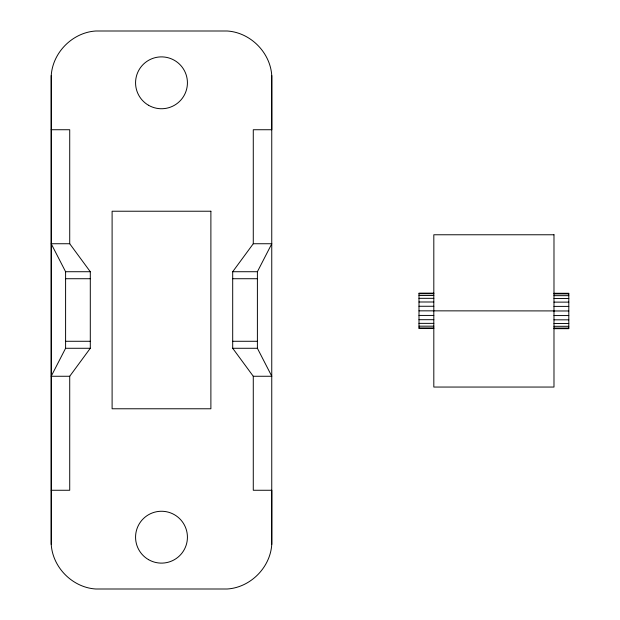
<?xml version="1.0" encoding="UTF-8"?>
<svg xmlns="http://www.w3.org/2000/svg" width="620" height="620" viewBox="0 0 620 620"><rect width="100%" height="100%" fill="white"/><g stroke="black" fill="none" stroke-linecap="round" stroke-linejoin="round"><path stroke-width="0.93" d="M253.278 376.208L253.278 490.265L271.793 490.265L271.754 544.453C270.289 567.602 250.356 587.543 227.199 589L95.79 589C72.633 587.543 52.7 567.602 51.235 544.453L51.235 75.547C52.7 52.398 72.633 32.457 95.79 31L227.199 31C250.356 32.457 270.289 52.398 271.754 75.547L271.793 129.735L253.278 129.735L253.278 243.792M65.596 348.277L51.197 376.262L69.719 376.262L90.295 348.277L90.295 271.723L69.719 243.738L51.197 243.738L65.596 271.723L65.596 348.277L90.295 348.277M257.393 271.723L271.793 243.738L253.278 243.738L232.694 271.723L232.694 348.277L253.278 376.262L271.793 376.262L257.393 348.277L257.393 271.723L232.694 271.723M51.197 129.735L69.719 129.735L69.719 243.792M65.596 271.723L90.295 271.723M65.596 278.721L90.295 278.721M232.694 278.721L257.393 278.721M433.814 293.144L418.996 293.144L418.996 328.538L433.814 328.538M553.986 293.283L568.804 293.283L568.804 328.678L553.986 328.678M418.996 293.748L433.814 293.748M553.986 293.888L568.804 293.888M418.996 295.515L433.814 295.515M553.986 295.655L568.804 295.655M418.996 298.329L433.814 298.329M553.986 298.468L568.804 298.468M418.996 301.994L433.814 301.994M553.986 302.126L568.804 302.126M418.996 306.264L433.814 306.264M553.986 306.396L568.804 306.396M418.996 310.845L553.986 310.915M553.986 310.976L568.804 310.976M418.996 315.425L433.814 315.425M553.986 315.557L568.804 315.557M418.996 319.695L433.814 319.695M553.986 319.827L568.804 319.827M418.996 323.361L433.814 323.361M553.986 323.493L568.804 323.493M418.996 326.167L433.814 326.167M553.986 326.306L568.804 326.306M418.996 327.941L433.814 327.941M553.986 328.073L568.804 328.073M65.596 341.279L90.295 341.279M232.694 341.279L257.393 341.279M232.694 348.277L257.393 348.277M51.197 490.265L69.719 490.265L69.719 376.208M271.754 75.547L271.754 544.453M51.235 75.547L51.235 544.453M210.885 211.226L112.104 211.226L112.104 408.774L210.885 408.774L210.885 211.226M553.986 234.771L433.814 234.771L433.814 387.05L553.986 387.05L553.986 234.771M148.529 559.643A25.931 25.931 0 0 0 187.426 537.183A25.931 25.931 0 0 0 148.529 514.732A25.931 25.931 0 0 0 148.529 559.643M148.529 105.268A25.931 25.931 0 0 0 187.426 82.817A25.931 25.931 0 0 0 148.529 60.357A25.931 25.931 0 0 0 148.529 105.268"/></g></svg>
